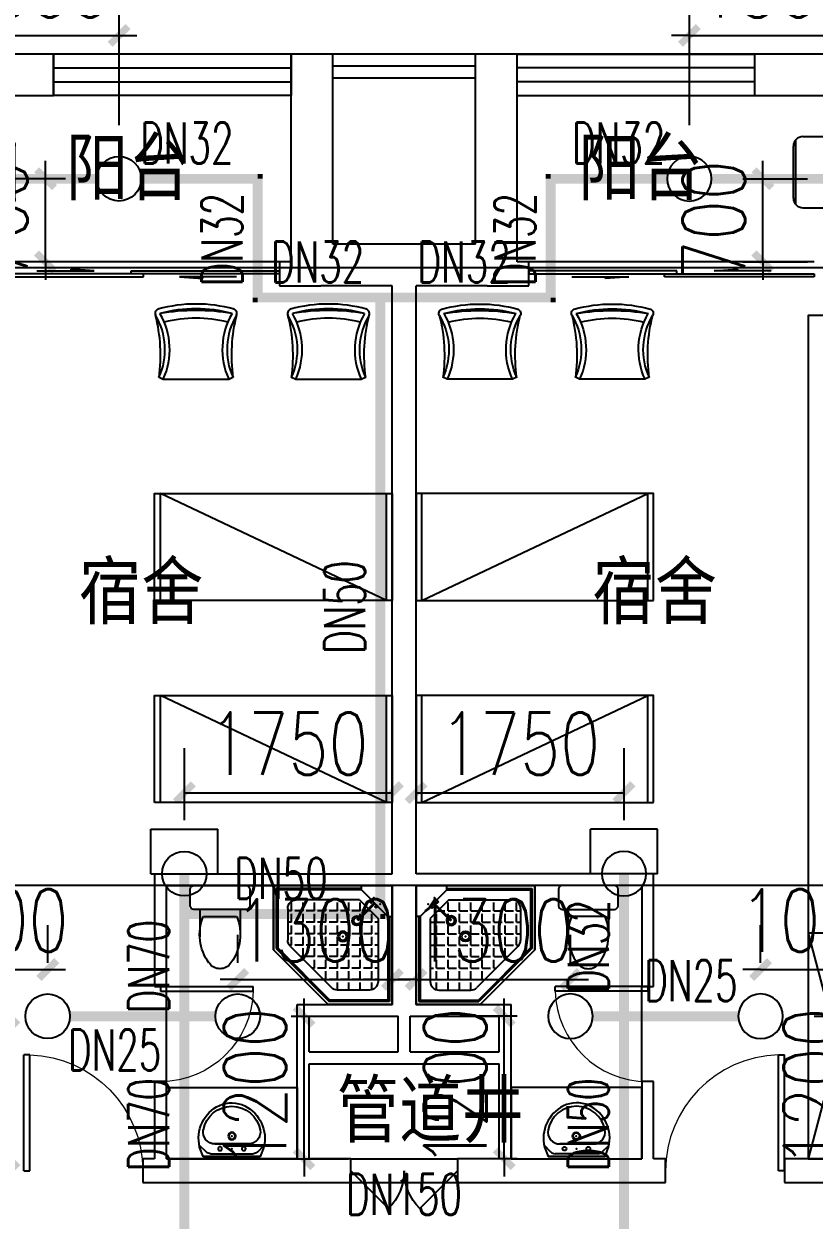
# Model space of a CAD drawing. Extents: x 0 to 2838408, y -923048 to 203859.
# Drawn here: x 2698063 to 2704713, y -199508 to -189439 of the extents above; entities that cross this region are included whole.
import ezdxf

# ---------------------------------------------------------------- set-up
doc = ezdxf.new("R2010")
doc.units = 0
doc.header["$LTSCALE"] = 1000
for name, color, linetype in [('A-Fixt', 81, 'Continuous'), ('CLAYER', 7, 'Continuous'), ('DOOR_FIRE', 4, 'Continuous'), ('DOTE', 8, 'Continuous'), ('E2-栏杆', 92, 'Continuous'), ('EQUIP_喷头', 7, 'Continuous'), ('GROUND', 2, 'Continuous'), ('PIPE-喷淋', 6, 'Continuous'), ('PUB_TEXT', 7, 'Continuous'), ('TEXT_喷淋', 7, 'Continuous'), ('TWT_DIM', 3, 'Continuous'), ('WALL', 9, 'Continuous'), ('WINDOW', 4, 'Continuous'), ('XREF', 8, 'Continuous'), ('洁具', 213, 'Continuous'), ('配景', 3, 'Continuous')]:
    doc.layers.add(name, color=color, linetype=linetype)
doc.styles.add('_TCH_DIM_T3', font='SIMPLEX', dxfattribs={"width": 0.75, "bigfont": 'HZTXT'})
doc.styles.add('_TWT_PIPEDN', font='SIMPLEX', dxfattribs={"width": 0.8, "height": 2.3, "bigfont": 'HZTXT'})
doc.styles.get("Standard").update_dxf_attribs({"font": 'geniso.shx', "bigfont": 'hztxt.shx'})
doc.dimstyles.new('_TWT_ARCH&&150', dxfattribs={"dimtxt": 525, "dimasz": 150, "dimexe": 375, "dimexo": 450, "dimgap": 150, "dimtad": 1, "dimdec": 0, "dimzin": 0, "dimdsep": 46, "dimtxsty": '_TCH_DIM_T3', "dimblk": 'ARCHTICK', "dimcen": 0.09, "dimclrt": 7, "dimazin": 2, "dimtfac": 1, "dimtdec": 0, "dimtix": 1, "dimtmove": 2, "dimatfit": 3, "dimfxl": 1, "dimtolj": 1, "dimtzin": 0, "dimarcsym": 0})

# ---------------------------------------------------------------- blocks, each defined once
blk = doc.blocks.new('1F平面-CAD导入_dwg_Drawing4_t3_dwg_$plan$00001613-474159-1F-927810-1F')
at = {"layer": '洁具'}
for p, q in [((-30, 250), (-170, 250)), ((-200, 170), (-430, 170)), ((-260, -140), (-260, 140)), ((-200, -170), (-200, -220)), ((-170, -250), (-30, -250))]:
    blk.add_line(p, q, dxfattribs=at)
for points in [[(-200, 220), (-200, 170), (-200, -170), (-430, -170)], [(0, -220), (0, 220)]]:
    blk.add_lwpolyline(points, dxfattribs=at)
for centre, radius, start, end in [((-170, 220), 30, 90, 180), ((-30, 220), 30, 0, 90), ((-413, -227), 398, 67.4505, 126.6381), ((-590, 0), 110, 123.4509, 236.5491), ((-413, 227), 398, 233.3619, 292.5495), ((-170, -220), 30, 180, 270), ((-30, -220), 30, 270, 0)]:
    blk.add_arc(centre, radius, start, end, dxfattribs=at)
blk = doc.blocks.new('$lvtry$00000169')
at = {"color": 0}
for p, q in [((259, -36), (259, 0)), ((259, -36), (36, -259)), ((259, -24), (976, -24)), ((259, -36), (964, -36)), ((964, -36), (976, -24)), ((964, -36), (964, -525)), ((976, -24), (976, -530)), ((276, -120), (120, -276)), ((144, -151), (291, -298)), ((151, -144), (298, -291)), ((270, -213), (270, -143)), ((276, -120), (808, -120)), ((366, -213), (366, -143)), ((462, -213), (462, -143)), ((558, -213), (558, -143)), ((655, -213), (655, -143)), ((751, -213), (751, -143)), ((847, -213), (847, -143)), ((880, -192), (880, -460)), ((36, -259), (0, -259)), ((24, -259), (24, -976)), ((36, -259), (36, -964)), ((120, -276), (120, -808)), ((173, -309), (173, -239)), ((183, -213), (205, -213)), ((220, -213), (243, -213)), ((270, -213), (340, -213)), ((270, -263), (270, -239)), ((366, -213), (436, -213)), ((366, -309), (366, -239)), ((462, -213), (532, -213)), ((462, -309), (462, -239)), ((558, -213), (628, -213)), ((558, -309), (558, -239)), ((655, -213), (725, -213)), ((655, -309), (655, -239)), ((751, -213), (821, -213)), ((751, -309), (751, -239)), ((847, -213), (880, -213)), ((847, -309), (847, -239)), ((120, -309), (147, -309)), ((173, -309), (243, -309)), ((173, -405), (173, -335)), ((270, -405), (270, -335)), ((334, -309), (340, -309)), ((366, -309), (436, -309)), ((366, -405), (366, -335)), ((462, -309), (532, -309)), ((462, -405), (462, -335)), ((558, -309), (628, -309)), ((558, -405), (558, -335)), ((655, -309), (725, -309)), ((655, -405), (655, -335)), ((751, -309), (821, -309)), ((751, -405), (751, -335)), ((847, -309), (880, -309)), ((847, -405), (847, -335)), ((120, -405), (147, -405)), ((120, -501), (147, -501)), ((173, -405), (243, -405)), ((173, -501), (173, -431)), ((173, -501), (243, -501)), ((270, -405), (340, -405)), ((270, -501), (270, -431)), ((270, -501), (340, -501)), ((366, -405), (379, -405)), ((366, -501), (366, -431)), ((366, -501), (436, -501)), ((462, -405), (532, -405)), ((462, -501), (462, -431)), ((462, -501), (532, -501)), ((558, -405), (628, -405)), ((558, -501), (558, -431)), ((558, -501), (628, -501)), ((655, -405), (725, -405)), ((655, -501), (655, -431)), ((655, -501), (725, -501)), ((751, -405), (821, -405)), ((751, -501), (751, -431)), ((751, -501), (821, -501)), ((847, -405), (880, -405)), ((847, -501), (847, -431)), ((847, -501), (867, -501)), ((120, -598), (147, -598)), ((173, -598), (173, -528)), ((173, -598), (243, -598)), ((270, -598), (270, -528)), ((270, -598), (340, -598)), ((366, -598), (366, -528)), ((366, -598), (436, -598)), ((462, -598), (462, -528)), ((462, -598), (532, -598)), ((859, -511), (511, -859)), ((964, -525), (525, -964)), ((976, -530), (530, -976)), ((558, -598), (558, -528)), ((558, -598), (628, -598)), ((655, -598), (655, -528)), ((655, -598), (725, -598)), ((751, -598), (751, -528)), ((751, -598), (773, -598)), ((964, -525), (976, -530)), ((120, -694), (147, -694)), ((173, -694), (173, -624)), ((173, -694), (243, -694)), ((270, -694), (270, -624)), ((270, -694), (340, -694)), ((366, -694), (366, -624)), ((366, -694), (436, -694)), ((462, -694), (462, -624)), ((462, -694), (532, -694)), ((558, -694), (558, -624)), ((558, -694), (628, -694)), ((655, -694), (655, -624)), ((655, -694), (676, -694)), ((120, -790), (147, -790)), ((173, -790), (173, -720)), ((173, -790), (243, -790)), ((270, -790), (270, -720)), ((270, -790), (340, -790)), ((366, -790), (366, -720)), ((366, -790), (436, -790)), ((462, -790), (462, -720)), ((462, -790), (532, -790)), ((558, -790), (558, -720)), ((558, -790), (580, -790)), ((173, -878), (173, -816)), ((192, -880), (460, -880)), ((270, -880), (270, -816)), ((366, -880), (366, -816)), ((462, -880), (462, -816)), ((36, -964), (24, -976)), ((24, -976), (530, -976)), ((36, -964), (525, -964)), ((525, -964), (530, -976))]:
    blk.add_line(p, q, dxfattribs=at)
blk.add_lwpolyline([(0, 0), (0, -1000), (540, -1000), (1000, -540), (1000, 0)], close=True)
for points in [[(0, 0), (0, -1000)], [(0, 0), (1000, 0)], [(1000, 0), (1000, -540)], [(136, -190), (148, -178), (132, -162), (121, -174)], [(190, -136), (178, -148), (162, -132), (174, -121)], [(1000, -540), (540, -1000)], [(0, -1000), (540, -1000)]]:
    blk.add_lwpolyline(points, close=True, dxfattribs=at)
for radius in [43.8, 31.1]:
    blk.add_circle((416, -428), radius, dxfattribs=at)
for centre, radius, start, end in [((808, -192), 72, 0, 90), ((296, -296), 40.6, 142.583, 128.4197), ((296, -296), 28.6, 145.828, 125.6599), ((808, -460), 72, 315, 0), ((192, -808), 72, 180, 270), ((460, -808), 72, 270, 315)]:
    blk.add_arc(centre, radius, start, end, dxfattribs=at)
for p in [(103, -156, 0), (156, -102, 0), (416, -428, 0)]:
    blk.add_point(p, dxfattribs=at)
blk = doc.blocks.new('$lvtry$00000178')
at = {"color": 0}
for p, q in [((-238, 0), (238, 0)), ((-214, -36), (-272, -91)), ((-180, -23), (180, -23)), ((216, -37), (268, -91)), ((-142, -105), (140, -105)), ((140, -105), (-142, -105))]:
    blk.add_line(p, q, dxfattribs=at)
blk.add_lwpolyline([(-104, -430, 0.224698), (110, -425, 0.348046), (269, -79), (239, 0), (-241, 0), (-271, -79, 0.356844)], format="xyb", close=True, dxfattribs=at)
for centre, radius in [((-100, -65), 16.3), ((100, -65), 16.3), ((1, -172), 31.6)]:
    blk.add_circle(centre, radius, dxfattribs=at)
at = {"color": 0, "lineweight": 13}
blk.add_circle((1, -172), 23, dxfattribs=at)
at = {"color": 0}
for centre, radius, start, end in [((-180, -73), 50, 90, 133.181), ((180, -73), 50, 44.5607, 90), ((-142, -205), 100, 90, 190.5602), ((140, -205), 100, 349.4398, 90), ((-1, -179), 243, 190.5602, 349.4398)]:
    blk.add_arc(centre, radius, start, end, dxfattribs=at)
for p in [(0, -65), (1, -172)]:
    blk.add_point(p, dxfattribs=at)
blk = doc.blocks.new('A$C70365C93')
at = {"layer": '洁具'}
blk.add_lwpolyline([(-1900, 2300), (-1900, 1700), (-800, 1700), (-800, 2300)], close=True, dxfattribs=at)
blk.add_blockref('$lvtry$00000178', (-1350, 2280), dxfattribs=at)
at = {"layer": '洁具', "rotation": 180}
blk.add_blockref('$lvtry$00000169', (0, 0), dxfattribs=at)
at = {"layer": '洁具', "extrusion": (0, 0, -1), "xscale": -1, "zscale": -1, "rotation": 90}
blk.add_blockref('1F平面-CAD导入_dwg_Drawing4_t3_dwg_$plan$00001613-474159-1F-927810-1F', (1450, 0), dxfattribs=at)
blk = doc.blocks.new('单人床')
at = {"layer": 'A-Fixt'}
for p, q in [((47774, 13973), (48674, 13973)), ((47774, 12073), (48674, 13973)), ((47774, 12073), (48674, 12073))]:
    blk.add_line(p, q, dxfattribs=at)
blk.add_lwpolyline([(47774, 14023), (48674, 14023), (48674, 12023), (47774, 12023), (47774, 14023)], dxfattribs=at)
blk = doc.blocks.new('CH_AP01')
for p, q in [((-311, 17), (-275, 0)), ((-275, 0), (275, 0)), ((275, 0), (311, 17))]:
    blk.add_line(p, q)
for centre, radius, start, end in [((0, -579), 1213, 74.7104, 105.2896), ((-307, 555), 37.8, 100.1859, 202.8359), ((-1658, 202), 1360, 352.1659, 14.4283), ((-824, 250), 563, 335.5038, 31.0903), ((0, -579), 1173, 75.0287, 104.9713), ((0, -1278), 1857, 80.611, 99.389), ((-824, 250), 603, 335.5038, 30.2691), ((0, -579), 1093, 75.8767, 104.1233), ((824, 250), 603, 149.7309, 204.4962), ((824, 250), 563, 148.9097, 204.4962), ((1658, 202), 1360, 165.5717, 187.8341), ((307, 555), 37.8, 337.1641, 79.8141)]:
    blk.add_arc(centre, radius, start, end)
blk = doc.blocks.new('A$C61295E98')
at = {"color": 3}
for p, q in [((544, 598), (0, 598)), ((0, 598), (0, 0)), ((161, 598), (161, 0)), ((170, 0), (170, 598)), ((603, 572), (603, 26)), ((624, 518), (624, 80)), ((544, 0), (0, 0))]:
    blk.add_line(p, q, dxfattribs=at)
for points in [[(82, 540), (75, 540), (75, 577), (82, 577)], [(82, 453), (75, 453), (75, 490), (82, 490)], [(82, 353), (75, 353), (75, 389), (82, 389)]]:
    blk.add_lwpolyline(points, close=True, dxfattribs=at)
for centre in [(74, 250), (74, 164), (74, 71)]:
    blk.add_circle(centre, 15.7, dxfattribs=at)
for centre, start, end in [((544, 518), 360, 90), ((544, 80), 270, 0)]:
    blk.add_arc(centre, 80, start, end, dxfattribs=at)
blk = doc.blocks.new('宿舍')
at = {"layer": 'A-Fixt'}
for p, q in [((47854, 13802), (48354, 15702)), ((48354, 13802), (47854, 15702)), ((47854, 13802), (48354, 13802))]:
    blk.add_line(p, q, dxfattribs=at)
for points in [[(47854, 8602), (48354, 8602), (48354, 15702), (47854, 15702)], [(47854, 10676), (47970, 10676), (47970, 11743), (47854, 11743)]]:
    blk.add_lwpolyline(points, close=True, dxfattribs=at)
at = {"xscale": -1, "rotation": 90}
for p in [(63677, 60475), (63677, 58775)]:
    blk.add_blockref('单人床', p, dxfattribs=at)
at = {"layer": 'A-Fixt', "xscale": -1, "rotation": 180}
for p in [(50002, 9140), (51117, 9140)]:
    blk.add_blockref('CH_AP01', p, dxfattribs=at)
at = {"layer": '配景', "color": 252}
blk.add_blockref('A$C61295E98', (47854, 7097), dxfattribs=at)
blk = doc.blocks.new('$DorLib2D$00000116')
at = {"color": 0}
for p, q in [((-0.5, 0), (-0.146, 0.354)), ((0.5, 0), (0.146, 0.354))]:
    blk.add_line(p, q, dxfattribs=at)
for centre, start, end in [((-0.5, 0), 0, 45), ((0.5, 0), 135, 180)]:
    blk.add_arc(centre, 0.5, start, end, dxfattribs=at)
blk = doc.blocks.new('$DorLib2D$00000001')
for p, q in [((0.45, 0.975), (0.5, 0.975)), ((0.45, 0), (0.45, 0.975)), ((0.5, 0), (0.5, 0.975)), ((0.5, 0), (0.45, 0))]:
    blk.add_line(p, q)
at = {"lineweight": 13}
blk.add_arc((0.475, 0), 0.975, 91.4693, 180, dxfattribs=at)
blk = doc.blocks.new('$WINLIB2D$00000001')
at = {"color": 0}
for points in [[(-0.5, 0.5), (-0.5, -0.5)], [(-0.5, 0.5), (0.5, 0.5)], [(0.5, -0.5), (0.5, 0.5)], [(0.5, 0.1667), (-0.5, 0.1667)], [(0.5, -0.1667), (-0.5, -0.1667)], [(-0.5, -0.5), (0.5, -0.5)]]:
    blk.add_lwpolyline(points, dxfattribs=at)
blk = doc.blocks.new('$DorLib2D$00000131')
at = {"color": 0, "linetype": 'Continuous'}
for p, q in [((0.15, 0.125), (0.2319, 0.1973)), ((0.2319, 0.1973), (0.2319, 0.125)), ((-0.5, 0.125), (-0.5, 0)), ((0.0192, 0.125), (-0.5, 0.125)), ((0.0192, 0), (0.0192, 0.125)), ((0.35, 0.125), (0.15, 0.125)), ((-0.5, 0), (0.0192, 0)), ((-0.024, 0), (0.5, 0)), ((-0.024, -0.125), (-0.024, 0)), ((0.5, 0), (0.5, -0.125)), ((-0.35, -0.125), (-0.15, -0.125)), ((-0.2319, -0.1973), (-0.2319, -0.125)), ((-0.15, -0.125), (-0.2319, -0.1973)), ((0.5, -0.125), (-0.024, -0.125))]:
    blk.add_line(p, q, dxfattribs=at)
blk = doc.blocks.new('1F1')
at = {"layer": 'DOOR_FIRE'}
for p, q in [((2364766.7, -198992.2), (2365666.7, -198992.2)), ((2364766.7, -199192.2), (2365666.7, -199192.2))]:
    blk.add_line(p, q, dxfattribs=at)
at = {"layer": 'DOTE'}
for p, q in [((2453916.7, -191492.2), (2343216.7, -191492.2)), ((2453916.7, -196692.2), (2343216.7, -196692.2))]:
    blk.add_line(p, q, dxfattribs=at)
at = {"layer": 'E2-栏杆'}
for points in [[(2364616.7, -189792.2), (2365816.7, -189792.2)], [(2364616.7, -189892.2), (2365816.7, -189892.2)]]:
    blk.add_lwpolyline(points, dxfattribs=at)
at = {"layer": 'GROUND'}
blk.add_line((2388316.7, -189692.2), (2344916.7, -189692.2), dxfattribs=at)
at = {"layer": 'WALL'}
for p, q in [((2362266.7, -189692.2), (2361216.7, -189692.2)), ((2362266.7, -190042.2), (2362266.7, -189692.2)), ((2364616.7, -189692.2), (2364266.7, -189692.2)), ((2364266.7, -189692.2), (2364266.7, -190042.2)), ((2364616.7, -191292.2), (2364616.7, -189692.2)), ((2365816.7, -191292.2), (2365816.7, -189692.2)), ((2366166.7, -189692.2), (2365816.7, -189692.2)), ((2366166.7, -190042.2), (2366166.7, -189692.2)), ((2369216.7, -189692.2), (2368166.7, -189692.2)), ((2368166.7, -189692.2), (2368166.7, -190042.2)), ((2361316.7, -190042.2), (2362266.7, -190042.2)), ((2364266.7, -191442.2), (2364266.7, -190042.2)), ((2366166.7, -191442.2), (2366166.7, -190042.2)), ((2368166.7, -190042.2), (2369116.7, -190042.2)), ((2365216.7, -191292.2), (2364616.7, -191292.2)), ((2365816.7, -191292.2), (2365216.7, -191292.2)), ((2364266.7, -191442.2), (2364166.7, -191442.2)), ((2364166.7, -191442.2), (2364166.7, -191642.2)), ((2366266.7, -191442.2), (2366166.7, -191442.2)), ((2366266.7, -191642.2), (2366266.7, -191442.2)), ((2364166.7, -191642.2), (2364516.7, -191642.2)), ((2365116.7, -191642.2), (2364516.7, -191642.2)), ((2365116.7, -196592.2), (2365116.7, -191642.2)), ((2365916.7, -191642.2), (2365316.7, -191642.2)), ((2365316.7, -196592.2), (2365316.7, -191642.2)), ((2365916.7, -191642.2), (2366266.7, -191642.2)), ((2363116.7, -196592.2), (2365116.7, -196592.2)), ((2363116.7, -196592.2), (2363116.7, -197542.2)), ((2367316.7, -196592.2), (2365316.7, -196592.2)), ((2367316.7, -197542.2), (2367316.7, -196592.2)), ((2363216.7, -196692.2), (2365116.7, -196692.2)), ((2363216.7, -197542.2), (2363216.7, -196692.2)), ((2365116.7, -197692.2), (2365116.7, -196692.2)), ((2365316.7, -197692.2), (2365316.7, -196692.2)), ((2367216.7, -196692.2), (2365316.7, -196692.2)), ((2367216.7, -196692.2), (2367216.7, -197542.2)), ((2363116.7, -197542.2), (2363216.7, -197542.2)), ((2367216.7, -197542.2), (2367316.7, -197542.2)), ((2364316.7, -197692.2), (2365116.7, -197692.2)), ((2364316.7, -198192.2), (2364316.7, -197692.2)), ((2365316.7, -197692.2), (2366116.7, -197692.2)), ((2366116.7, -198192.2), (2366116.7, -197692.2)), ((2364416.7, -197792.2), (2365166.7, -197792.2)), ((2364416.7, -198092.2), (2364416.7, -197792.2)), ((2365166.7, -198092.2), (2365166.7, -197792.2)), ((2365266.7, -197792.2), (2366016.7, -197792.2)), ((2365266.7, -198092.2), (2365266.7, -197792.2)), ((2366016.7, -198092.2), (2366016.7, -197792.2)), ((2364416.7, -198092.2), (2365166.7, -198092.2)), ((2365266.7, -198092.2), (2366016.7, -198092.2)), ((2364316.7, -198992.2), (2364316.7, -198192.2)), ((2364416.7, -198192.2), (2365216.7, -198192.2)), ((2364416.7, -198992.2), (2364416.7, -198192.2)), ((2365216.7, -198192.2), (2366016.7, -198192.2)), ((2366016.7, -198992.2), (2366016.7, -198192.2)), ((2366116.7, -198992.2), (2366116.7, -198192.2)), ((2363216.7, -198342.2), (2363116.7, -198342.2)), ((2363116.7, -198342.2), (2363116.7, -198992.2)), ((2363216.7, -198992.2), (2363216.7, -198342.2)), ((2367316.7, -198342.2), (2367216.7, -198342.2)), ((2367216.7, -198342.2), (2367216.7, -198992.2)), ((2367316.7, -198992.2), (2367316.7, -198342.2)), ((2363116.7, -198992.2), (2363016.7, -198992.2)), ((2363016.7, -198992.2), (2363016.7, -199192.2)), ((2363216.7, -198992.2), (2364316.7, -198992.2)), ((2364766.7, -198992.2), (2364416.7, -198992.2)), ((2364766.7, -199192.2), (2364766.7, -198992.2)), ((2366016.7, -198992.2), (2365666.7, -198992.2)), ((2365666.7, -198992.2), (2365666.7, -199192.2)), ((2366116.7, -198992.2), (2367216.7, -198992.2)), ((2367416.7, -198992.2), (2367316.7, -198992.2)), ((2367416.7, -199192.2), (2367416.7, -198992.2)), ((2369116.7, -198992.2), (2368416.7, -198992.2)), ((2368416.7, -198992.2), (2368416.7, -199192.2)), ((2363016.7, -199192.2), (2363116.7, -199192.2)), ((2363116.7, -199192.2), (2364316.7, -199192.2)), ((2364316.7, -199192.2), (2364766.7, -199192.2)), ((2365666.7, -199192.2), (2366116.7, -199192.2)), ((2366116.7, -199192.2), (2367316.7, -199192.2)), ((2367316.7, -199192.2), (2367416.7, -199192.2)), ((2368416.7, -199192.2), (2369216.7, -199192.2))]:
    blk.add_line(p, q, dxfattribs=at)
at = {"layer": 'WINDOW'}
for p, q in [((2364166.7, -191442.2), (2361766.7, -191442.2)), ((2368666.7, -191442.2), (2366266.7, -191442.2)), ((2363216.7, -198342.2), (2363216.7, -197542.2)), ((2367216.7, -198342.2), (2367216.7, -197542.2))]:
    blk.add_line(p, q, dxfattribs=at)
at = {"xscale": -1, "rotation": 180}
for name, p in [('宿舍', (2313462.9, -183290.5)), ('A$C70365C93', (2365116.7, -196692.2))]:
    blk.add_blockref(name, p, dxfattribs=at)
at = {"rotation": 180}
for name, p in [('宿舍', (2416970.6, -183290.5)), ('A$C70365C93', (2365316.7, -196692.2))]:
    blk.add_blockref(name, p, dxfattribs=at)
at = {"layer": 'DOOR_FIRE', "xscale": 900, "yscale": -900, "zscale": 200}
blk.add_blockref('$DorLib2D$00000116', (2365216.7, -199092.2), dxfattribs=at)
at = {"layer": 'WINDOW'}
for name, p, xscale, yscale, zscale, rotation in [('$WINLIB2D$00000001', (2363266.7, -189867.2), 2000, 350, 2000, 180.0000000000061), ('$WINLIB2D$00000001', (2367166.7, -189867.2), -2000, 350, -2000, 180), ('$DorLib2D$00000131', (2362966.7, -191542.2), 2400, -200, 2400, 180), ('$DorLib2D$00000131', (2367466.7, -191542.2), -2400, -200, -2400, 180), ('$DorLib2D$00000001', (2363166.7, -197942.2), 800, -800, 800, 90), ('$DorLib2D$00000001', (2367266.7, -197942.2), 800, 800, 800, 90)]:
    blk.add_blockref(name, p, dxfattribs=dict(at, xscale=xscale, yscale=yscale, zscale=zscale, rotation=rotation))
at = {"layer": 'WINDOW', "yscale": 1000}
for p, xscale, zscale in [((2362516.7, -199092.2), -1000, -1000), ((2367916.7, -199092.2), 1000, 1000)]:
    blk.add_blockref('$DorLib2D$00000001', p, dxfattribs=dict(at, xscale=xscale, zscale=zscale))
at = {"layer": 'CLAYER'}
blk.add_text('管道井', height=525, dxfattribs=at).set_placement((2364649.1, -198855.2))
at = {"layer": 'PUB_TEXT'}
for s, p in [('阳台', (2362370.5, -190924.1)), ('阳台', (2366681.1, -190924.1)), ('宿舍', (2362478.2, -194491.9)), ('宿舍', (2366800.4, -194491.9))]:
    blk.add_text(s, height=525, dxfattribs=at).set_placement(p)
blk = doc.blocks.new('_ArchTick')
at = {"color": 0, "linetype": 'ByBlock', "const_width": 0.4}
blk.add_lwpolyline([(-0.5, -0.5), (0.5, 0.5)], dxfattribs=at)
blk = doc.blocks.new('*D1490')
at = {"layer": 'Defpoints', "color": 0, "linetype": 'ByBlock', "transparency": 16777216}
for p in [(2698863, -189535), (2697363, -190742), (2698863, -190742)]:
    blk.add_point(p, dxfattribs=at)
at = {"layer": 'TWT_DIM', "color": 0, "linetype": 'ByBlock', "lineweight": -2, "transparency": 16777216}
for p, q in [((2697363, -190292), (2697363, -189160)), ((2698863, -190292), (2698863, -189160)), ((2697363, -189535), (2697213, -189535)), ((2697363, -189535), (2698863, -189535)), ((2698863, -189535), (2699013, -189535))]:
    blk.add_line(p, q, dxfattribs=at)
at = {"layer": 'TWT_DIM', "color": 0, "linetype": 'ByBlock', "lineweight": -2, "transparency": 16777216, "xscale": 150, "yscale": 150, "zscale": 150}
blk.add_blockref('_ArchTick', (2697363, -189535), dxfattribs=at)
at = {"layer": 'TWT_DIM', "color": 0, "linetype": 'ByBlock', "lineweight": -2, "transparency": 16777216, "xscale": 150, "yscale": 150, "zscale": 150, "rotation": 180}
blk.add_blockref('_ArchTick', (2698863, -189535), dxfattribs=at)
at = {"layer": 'TWT_DIM', "color": 7, "linetype": 'ByBlock', "transparency": 16777216, "insert": (2698113, -189122), "char_height": 525, "attachment_point": 5, "style": '_TCH_DIM_T3'}
blk.add_mtext('\\A1;1500', dxfattribs=at)
blk = doc.blocks.new('*D1491')
at = {"layer": 'Defpoints', "color": 0, "linetype": 'ByBlock', "transparency": 16777216}
for p in [(2698244, -190742), (2698863, -190742), (2698863, -191442)]:
    blk.add_point(p, dxfattribs=at)
at = {"layer": 'TWT_DIM', "color": 0, "linetype": 'ByBlock', "lineweight": -2, "transparency": 16777216}
for p, q in [((2698244, -190742), (2698244, -190592)), ((2698413, -190742), (2697869, -190742)), ((2698244, -191442), (2698244, -190742)), ((2698413, -191442), (2697869, -191442)), ((2698244, -191442), (2698244, -191592))]:
    blk.add_line(p, q, dxfattribs=at)
at = {"layer": 'TWT_DIM', "color": 0, "linetype": 'ByBlock', "lineweight": -2, "transparency": 16777216, "xscale": 150, "yscale": 150, "zscale": 150}
for p, rotation in [((2698244, -190742), 270), ((2698244, -191442), 90)]:
    blk.add_blockref('_ArchTick', p, dxfattribs=dict(at, rotation=rotation))
at = {"layer": 'TWT_DIM', "color": 7, "linetype": 'ByBlock', "transparency": 16777216, "insert": (2697831, -191092), "char_height": 525, "attachment_point": 5, "rotation": 90, "style": '_TCH_DIM_T3'}
blk.add_mtext('\\A1;700', dxfattribs=at)
blk = doc.blocks.new('*D1498')
at = {"layer": 'Defpoints', "color": 0, "linetype": 'ByBlock', "transparency": 16777216}
for p in [(2702663, -197482), (2701363, -197792), (2702663, -197792)]:
    blk.add_point(p, dxfattribs=at)
at = {"layer": 'TWT_DIM', "color": 0, "linetype": 'ByBlock', "lineweight": -2, "transparency": 16777216}
for p, q in [((2701363, -197342), (2701363, -197107)), ((2702663, -197342), (2702663, -197107)), ((2701363, -197482), (2701213, -197482)), ((2701363, -197482), (2702663, -197482)), ((2702663, -197482), (2702813, -197482))]:
    blk.add_line(p, q, dxfattribs=at)
at = {"layer": 'TWT_DIM', "color": 0, "linetype": 'ByBlock', "lineweight": -2, "transparency": 16777216, "xscale": 150, "yscale": 150, "zscale": 150}
blk.add_blockref('_ArchTick', (2701363, -197482), dxfattribs=at)
at = {"layer": 'TWT_DIM', "color": 0, "linetype": 'ByBlock', "lineweight": -2, "transparency": 16777216, "xscale": 150, "yscale": 150, "zscale": 150, "rotation": 180}
blk.add_blockref('_ArchTick', (2702663, -197482), dxfattribs=at)
at = {"layer": 'TWT_DIM', "color": 7, "linetype": 'ByBlock', "transparency": 16777216, "insert": (2702013, -197070), "char_height": 525, "attachment_point": 5, "style": '_TCH_DIM_T3'}
blk.add_mtext('\\A1;1300', dxfattribs=at)
blk = doc.blocks.new('*D1499')
at = {"layer": 'Defpoints', "color": 0, "linetype": 'ByBlock', "transparency": 16777216}
for p in [(2701163, -197482), (2699863, -197792), (2701163, -197792)]:
    blk.add_point(p, dxfattribs=at)
at = {"layer": 'TWT_DIM', "color": 0, "linetype": 'ByBlock', "lineweight": -2, "transparency": 16777216}
for p, q in [((2699863, -197342), (2699863, -197107)), ((2701163, -197342), (2701163, -197107)), ((2699863, -197482), (2699713, -197482)), ((2699863, -197482), (2701163, -197482)), ((2701163, -197482), (2701313, -197482))]:
    blk.add_line(p, q, dxfattribs=at)
at = {"layer": 'TWT_DIM', "color": 0, "linetype": 'ByBlock', "lineweight": -2, "transparency": 16777216, "xscale": 150, "yscale": 150, "zscale": 150}
blk.add_blockref('_ArchTick', (2699863, -197482), dxfattribs=at)
at = {"layer": 'TWT_DIM', "color": 0, "linetype": 'ByBlock', "lineweight": -2, "transparency": 16777216, "xscale": 150, "yscale": 150, "zscale": 150, "rotation": 180}
blk.add_blockref('_ArchTick', (2701163, -197482), dxfattribs=at)
at = {"layer": 'TWT_DIM', "color": 7, "linetype": 'ByBlock', "transparency": 16777216, "insert": (2700513, -197070), "char_height": 525, "attachment_point": 5, "style": '_TCH_DIM_T3'}
blk.add_mtext('\\A1;1300', dxfattribs=at)
blk = doc.blocks.new('*D1533')
at = {"layer": 'Defpoints', "color": 0, "linetype": 'ByBlock', "transparency": 16777216}
for p in [(2705163, -189535), (2703663, -190742), (2705163, -190742)]:
    blk.add_point(p, dxfattribs=at)
at = {"layer": 'TWT_DIM', "color": 0, "linetype": 'ByBlock', "lineweight": -2, "transparency": 16777216}
for p, q in [((2703663, -190292), (2703663, -189160)), ((2705163, -190292), (2705163, -189160)), ((2703663, -189535), (2703513, -189535)), ((2703663, -189535), (2705163, -189535)), ((2705163, -189535), (2705313, -189535))]:
    blk.add_line(p, q, dxfattribs=at)
at = {"layer": 'TWT_DIM', "color": 0, "linetype": 'ByBlock', "lineweight": -2, "transparency": 16777216, "xscale": 150, "yscale": 150, "zscale": 150}
blk.add_blockref('_ArchTick', (2703663, -189535), dxfattribs=at)
at = {"layer": 'TWT_DIM', "color": 0, "linetype": 'ByBlock', "lineweight": -2, "transparency": 16777216, "xscale": 150, "yscale": 150, "zscale": 150, "rotation": 180}
blk.add_blockref('_ArchTick', (2705163, -189535), dxfattribs=at)
at = {"layer": 'TWT_DIM', "color": 7, "linetype": 'ByBlock', "transparency": 16777216, "insert": (2704413, -189122), "char_height": 525, "attachment_point": 5, "style": '_TCH_DIM_T3'}
blk.add_mtext('\\A1;1500', dxfattribs=at)
blk = doc.blocks.new('*D1534')
at = {"layer": 'Defpoints', "color": 0, "linetype": 'ByBlock', "transparency": 16777216}
for p in [(2703663, -190742), (2704282, -190742), (2703663, -191442)]:
    blk.add_point(p, dxfattribs=at)
at = {"layer": 'TWT_DIM', "color": 0, "linetype": 'ByBlock', "lineweight": -2, "transparency": 16777216}
for p, q in [((2704282, -190742), (2704282, -190592)), ((2704113, -190742), (2704657, -190742)), ((2704282, -191442), (2704282, -190742)), ((2704113, -191442), (2704657, -191442)), ((2704282, -191442), (2704282, -191592))]:
    blk.add_line(p, q, dxfattribs=at)
at = {"layer": 'TWT_DIM', "color": 0, "linetype": 'ByBlock', "lineweight": -2, "transparency": 16777216, "xscale": 150, "yscale": 150, "zscale": 150}
for p, rotation in [((2704282, -190742), 270), ((2704282, -191442), 90)]:
    blk.add_blockref('_ArchTick', p, dxfattribs=dict(at, rotation=rotation))
at = {"layer": 'TWT_DIM', "color": 7, "linetype": 'ByBlock', "transparency": 16777216, "insert": (2703869, -191092), "char_height": 525, "attachment_point": 5, "rotation": 90, "style": '_TCH_DIM_T3'}
blk.add_mtext('\\A1;700', dxfattribs=at)
blk = doc.blocks.new('*D1535')
at = {"layer": 'Defpoints', "color": 0, "linetype": 'ByBlock', "transparency": 16777216}
for p in [(2703113, -195910), (2701363, -196592), (2703113, -196592)]:
    blk.add_point(p, dxfattribs=at)
at = {"layer": 'TWT_DIM', "color": 0, "linetype": 'ByBlock', "lineweight": -2, "transparency": 16777216}
for p, q in [((2701363, -196142), (2701363, -195535)), ((2703113, -196142), (2703113, -195535)), ((2701363, -195910), (2703113, -195910))]:
    blk.add_line(p, q, dxfattribs=at)
at = {"layer": 'TWT_DIM', "color": 0, "linetype": 'ByBlock', "lineweight": -2, "transparency": 16777216, "xscale": 150, "yscale": 150, "zscale": 150, "rotation": 180}
blk.add_blockref('_ArchTick', (2701363, -195910), dxfattribs=at)
at = {"layer": 'TWT_DIM', "color": 0, "linetype": 'ByBlock', "lineweight": -2, "transparency": 16777216, "xscale": 150, "yscale": 150, "zscale": 150}
blk.add_blockref('_ArchTick', (2703113, -195910), dxfattribs=at)
at = {"layer": 'TWT_DIM', "color": 7, "linetype": 'ByBlock', "transparency": 16777216, "insert": (2702238, -195497), "char_height": 525, "attachment_point": 5, "style": '_TCH_DIM_T3'}
blk.add_mtext('\\A1;1750', dxfattribs=at)
blk = doc.blocks.new('*D1536')
at = {"layer": 'Defpoints', "color": 0, "linetype": 'ByBlock', "transparency": 16777216}
for p in [(2705263, -197399), (2704263, -197792), (2705263, -197792)]:
    blk.add_point(p, dxfattribs=at)
at = {"layer": 'TWT_DIM', "color": 0, "linetype": 'ByBlock', "lineweight": -2, "transparency": 16777216}
for p, q in [((2704263, -197342), (2704263, -197024)), ((2705263, -197342), (2705263, -197024)), ((2704263, -197399), (2704113, -197399)), ((2704263, -197399), (2705263, -197399)), ((2705263, -197399), (2705413, -197399))]:
    blk.add_line(p, q, dxfattribs=at)
at = {"layer": 'TWT_DIM', "color": 0, "linetype": 'ByBlock', "lineweight": -2, "transparency": 16777216, "xscale": 150, "yscale": 150, "zscale": 150}
blk.add_blockref('_ArchTick', (2704263, -197399), dxfattribs=at)
at = {"layer": 'TWT_DIM', "color": 0, "linetype": 'ByBlock', "lineweight": -2, "transparency": 16777216, "xscale": 150, "yscale": 150, "zscale": 150, "rotation": 180}
blk.add_blockref('_ArchTick', (2705263, -197399), dxfattribs=at)
at = {"layer": 'TWT_DIM', "color": 7, "linetype": 'ByBlock', "transparency": 16777216, "insert": (2704763, -196986), "char_height": 525, "attachment_point": 5, "style": '_TCH_DIM_T3'}
blk.add_mtext('\\A1;1000', dxfattribs=at)
blk = doc.blocks.new('*D1537')
at = {"layer": 'Defpoints', "color": 0, "linetype": 'ByBlock', "transparency": 16777216}
for p in [(2702105, -197792), (2702663, -197792), (2702663, -198992)]:
    blk.add_point(p, dxfattribs=at)
at = {"layer": 'TWT_DIM', "color": 0, "linetype": 'ByBlock', "lineweight": -2, "transparency": 16777216}
for p, q in [((2702105, -197792), (2702105, -197642)), ((2702213, -197792), (2701730, -197792)), ((2702105, -198992), (2702105, -197792)), ((2702213, -198992), (2701730, -198992)), ((2702105, -198992), (2702105, -199142))]:
    blk.add_line(p, q, dxfattribs=at)
at = {"layer": 'TWT_DIM', "color": 0, "linetype": 'ByBlock', "lineweight": -2, "transparency": 16777216, "xscale": 150, "yscale": 150, "zscale": 150}
for p, rotation in [((2702105, -197792), 270), ((2702105, -198992), 90)]:
    blk.add_blockref('_ArchTick', p, dxfattribs=dict(at, rotation=rotation))
at = {"layer": 'TWT_DIM', "color": 7, "linetype": 'ByBlock', "transparency": 16777216, "insert": (2701692, -198392), "char_height": 525, "attachment_point": 5, "rotation": 90, "style": '_TCH_DIM_T3'}
blk.add_mtext('\\A1;1200', dxfattribs=at)
blk = doc.blocks.new('*D1538')
at = {"layer": 'Defpoints', "color": 0, "linetype": 'ByBlock', "transparency": 16777216}
for p in [(2704263, -197792), (2705132, -197792), (2704263, -198992)]:
    blk.add_point(p, dxfattribs=at)
at = {"layer": 'TWT_DIM', "color": 0, "linetype": 'ByBlock', "lineweight": -2, "transparency": 16777216}
for p, q in [((2705132, -197792), (2705132, -197642)), ((2704713, -197792), (2705507, -197792)), ((2705132, -198992), (2705132, -197792)), ((2704713, -198992), (2705507, -198992)), ((2705132, -198992), (2705132, -199142))]:
    blk.add_line(p, q, dxfattribs=at)
at = {"layer": 'TWT_DIM', "color": 0, "linetype": 'ByBlock', "lineweight": -2, "transparency": 16777216, "xscale": 150, "yscale": 150, "zscale": 150}
for p, rotation in [((2705132, -197792), 270), ((2705132, -198992), 90)]:
    blk.add_blockref('_ArchTick', p, dxfattribs=dict(at, rotation=rotation))
at = {"layer": 'TWT_DIM', "color": 7, "linetype": 'ByBlock', "transparency": 16777216, "insert": (2704719, -198392), "char_height": 525, "attachment_point": 5, "rotation": 90, "style": '_TCH_DIM_T3'}
blk.add_mtext('\\A1;1200', dxfattribs=at)
blk = doc.blocks.new('*D1539')
at = {"layer": 'Defpoints', "color": 0, "linetype": 'ByBlock', "transparency": 16777216}
for p in [(2701163, -195910), (2699413, -196592), (2701163, -196592)]:
    blk.add_point(p, dxfattribs=at)
at = {"layer": 'TWT_DIM', "color": 0, "linetype": 'ByBlock', "lineweight": -2, "transparency": 16777216}
for p, q in [((2699413, -196142), (2699413, -195535)), ((2701163, -196142), (2701163, -195535)), ((2699413, -195910), (2701163, -195910))]:
    blk.add_line(p, q, dxfattribs=at)
at = {"layer": 'TWT_DIM', "color": 0, "linetype": 'ByBlock', "lineweight": -2, "transparency": 16777216, "xscale": 150, "yscale": 150, "zscale": 150, "rotation": 180}
blk.add_blockref('_ArchTick', (2699413, -195910), dxfattribs=at)
at = {"layer": 'TWT_DIM', "color": 0, "linetype": 'ByBlock', "lineweight": -2, "transparency": 16777216, "xscale": 150, "yscale": 150, "zscale": 150}
blk.add_blockref('_ArchTick', (2701163, -195910), dxfattribs=at)
at = {"layer": 'TWT_DIM', "color": 7, "linetype": 'ByBlock', "transparency": 16777216, "insert": (2700288, -195497), "char_height": 525, "attachment_point": 5, "style": '_TCH_DIM_T3'}
blk.add_mtext('\\A1;1750', dxfattribs=at)
blk = doc.blocks.new('*D1540')
at = {"layer": 'Defpoints', "color": 0, "linetype": 'ByBlock', "transparency": 16777216}
for p in [(2698263, -197399), (2697263, -197792), (2698263, -197792)]:
    blk.add_point(p, dxfattribs=at)
at = {"layer": 'TWT_DIM', "color": 0, "linetype": 'ByBlock', "lineweight": -2, "transparency": 16777216}
for p, q in [((2697263, -197342), (2697263, -197024)), ((2698263, -197342), (2698263, -197024)), ((2697263, -197399), (2697113, -197399)), ((2697263, -197399), (2698263, -197399)), ((2698263, -197399), (2698413, -197399))]:
    blk.add_line(p, q, dxfattribs=at)
at = {"layer": 'TWT_DIM', "color": 0, "linetype": 'ByBlock', "lineweight": -2, "transparency": 16777216, "xscale": 150, "yscale": 150, "zscale": 150}
blk.add_blockref('_ArchTick', (2697263, -197399), dxfattribs=at)
at = {"layer": 'TWT_DIM', "color": 0, "linetype": 'ByBlock', "lineweight": -2, "transparency": 16777216, "xscale": 150, "yscale": 150, "zscale": 150, "rotation": 180}
blk.add_blockref('_ArchTick', (2698263, -197399), dxfattribs=at)
at = {"layer": 'TWT_DIM', "color": 7, "linetype": 'ByBlock', "transparency": 16777216, "insert": (2697763, -196986), "char_height": 525, "attachment_point": 5, "style": '_TCH_DIM_T3'}
blk.add_mtext('\\A1;1000', dxfattribs=at)
blk = doc.blocks.new('*D1541')
at = {"layer": 'Defpoints', "color": 0, "linetype": 'ByBlock', "transparency": 16777216}
for p in [(2699863, -197792), (2700420, -197792), (2699863, -198992)]:
    blk.add_point(p, dxfattribs=at)
at = {"layer": 'TWT_DIM', "color": 0, "linetype": 'ByBlock', "lineweight": -2, "transparency": 16777216}
for p, q in [((2700420, -197792), (2700420, -197642)), ((2700313, -197792), (2700795, -197792)), ((2700420, -198992), (2700420, -197792)), ((2700313, -198992), (2700795, -198992)), ((2700420, -198992), (2700420, -199142))]:
    blk.add_line(p, q, dxfattribs=at)
at = {"layer": 'TWT_DIM', "color": 0, "linetype": 'ByBlock', "lineweight": -2, "transparency": 16777216, "xscale": 150, "yscale": 150, "zscale": 150}
for p, rotation in [((2700420, -197792), 270), ((2700420, -198992), 90)]:
    blk.add_blockref('_ArchTick', p, dxfattribs=dict(at, rotation=rotation))
at = {"layer": 'TWT_DIM', "color": 7, "linetype": 'ByBlock', "transparency": 16777216, "insert": (2700008, -198392), "char_height": 525, "attachment_point": 5, "rotation": 90, "style": '_TCH_DIM_T3'}
blk.add_mtext('\\A1;1200', dxfattribs=at)
blk = doc.blocks.new('*D1542')
at = {"layer": 'Defpoints', "color": 0, "linetype": 'ByBlock', "transparency": 16777216}
for p in [(2697936, -197792), (2698263, -197792), (2698263, -198992)]:
    blk.add_point(p, dxfattribs=at)
at = {"layer": 'TWT_DIM', "color": 0, "linetype": 'ByBlock', "lineweight": -2, "transparency": 16777216}
for p, q in [((2697936, -197792), (2697936, -197642)), ((2697813, -197792), (2697561, -197792)), ((2697936, -198992), (2697936, -197792)), ((2697813, -198992), (2697561, -198992)), ((2697936, -198992), (2697936, -199142))]:
    blk.add_line(p, q, dxfattribs=at)
at = {"layer": 'TWT_DIM', "color": 0, "linetype": 'ByBlock', "lineweight": -2, "transparency": 16777216, "xscale": 150, "yscale": 150, "zscale": 150}
for p, rotation in [((2697936, -197792), 270), ((2697936, -198992), 90)]:
    blk.add_blockref('_ArchTick', p, dxfattribs=dict(at, rotation=rotation))
at = {"layer": 'TWT_DIM', "color": 7, "linetype": 'ByBlock', "transparency": 16777216, "insert": (2697524, -198392), "char_height": 525, "attachment_point": 5, "rotation": 90, "style": '_TCH_DIM_T3'}
blk.add_mtext('\\A1;1200', dxfattribs=at)
blk = doc.blocks.new('$TwtSys$00000125')
blk.add_circle((0, 0, 0), 1)
blk = doc.blocks.new('$TwtSys$00000131')
for p, q in [((-1.5, 0), (-1.5, 2)), ((-1.5, 2), (1.5, 2)), ((1.5, 0, 0), (1.5, 2, 0)), ((-1.5, 0), (-1, 0)), ((1, 0, 0), (1.5, 0, 0))]:
    blk.add_line(p, q)
blk.add_circle((0, 0), 1)

msp = doc.modelspace()

# ---------------------------------------------------------------- hatches: boundary and pattern name
at = {"layer": 'PIPE-喷淋', "linetype": 'ByBlock'}
for points in [[(2700029.3, -190742.2), (2700070.6, -190742.2), (2700070.6, -190700.9)], [(2700029.3, -190742.2), (2700029.3, -190700.9), (2700070.6, -190700.9)], [(2702495.8, -190742.2), (2702454.5, -190742.2), (2702454.5, -190700.9)], [(2702495.8, -190742.2), (2702495.8, -190700.9), (2702454.5, -190700.9)], [(2700029.3, -191742.2), (2700029.3, -191783.4), (2699988.1, -191783.4)], [(2700029.3, -191742.2), (2699988.1, -191742.2), (2699988.1, -191783.4)], [(2702495.8, -191742.2), (2702495.8, -191783.4), (2702537, -191783.4)], [(2702495.8, -191742.2), (2702537, -191742.2), (2702537, -191783.4)], [(2701062.5, -196931.7), (2701062.5, -196972.9), (2701103.8, -196972.9)], [(2701062.5, -196931.7), (2701103.8, -196931.7), (2701103.8, -196972.9)]]:
    msp.add_hatch(color=256, dxfattribs=at).paths.add_polyline_path(points)

# ---------------------------------------------------------------- linework, layer by layer
at = {"layer": 'PIPE-喷淋', "linetype": 'ByBlock', "ltscale": 1.5, "const_width": 82.5}
for points in [[(2695850, -190742.2), (2698675, -190742.2)], [(2700029.3, -190742.2), (2699050, -190742.2)], [(2700029.3, -191742.2), (2700029.3, -190742.2)], [(2702495.8, -191742.2), (2702495.8, -190742.2)], [(2702495.8, -190742.2), (2703475, -190742.2)], [(2703850, -190742.2), (2706675, -190742.2)], [(2701062.5, -191742.2), (2700029.3, -191742.2)], [(2701062.5, -196931.7), (2701062.5, -191742.2)], [(2701062.5, -191742.2), (2702495.8, -191742.2)], [(2699412.5, -196592.2), (2699412.5, -196931.7)], [(2703112.5, -196592.2), (2703112.5, -197792.2)], [(2699412.5, -196931.7), (2701062.5, -196931.7)], [(2699412.5, -196931.7), (2699412.5, -197792.2)], [(2698450, -197792.2), (2699412.5, -197792.2)], [(2699412.5, -197792.2), (2699412.5, -199592.2)], [(2699412.5, -197792.2), (2699675, -197792.2)], [(2702850, -197792.2), (2703112.5, -197792.2)], [(2703112.5, -197792.2), (2704075, -197792.2)], [(2703112.5, -197792.2), (2703112.5, -199592.2)]]:
    msp.add_lwpolyline(points, dxfattribs=at)

# ---------------------------------------------------------------- block references
at = {"layer": 'EQUIP_喷头', "linetype": 'ByBlock', "xscale": 187.5, "yscale": 187.5, "zscale": 187.5}
for name, p in [('$TwtSys$00000125', (2698862.5, -190742.2)), ('$TwtSys$00000131', (2699412.5, -196592.2)), ('$TwtSys$00000125', (2698262.5, -197792.2)), ('$TwtSys$00000125', (2699862.5, -197792.2))]:
    msp.add_blockref(name, p, dxfattribs=at)
at = {"layer": 'EQUIP_喷头', "linetype": 'ByBlock', "xscale": 187.5, "yscale": -187.5, "zscale": 187.5, "rotation": 180}
for name, p in [('$TwtSys$00000125', (2703662.5, -190742.2)), ('$TwtSys$00000131', (2703112.5, -196592.2)), ('$TwtSys$00000125', (2702662.5, -197792.2)), ('$TwtSys$00000125', (2704262.5, -197792.2))]:
    msp.add_blockref(name, p, dxfattribs=at)
at = {"layer": 'XREF'}
msp.add_blockref('1F1', (336045.8, 0), dxfattribs=at)

# ---------------------------------------------------------------- texts
at = {"layer": 'TEXT_喷淋', "color": 251, "linetype": 'ByBlock', "style": '_TWT_PIPEDN', "width": 0.64}
for s, p in [('DN32', (2699041.1, -190614.7)), ('DN32', (2702674.4, -190614.7)), ('DN32', (2700141.1, -191614.7)), ('DN32', (2701374.4, -191614.7)), ('DN50', (2699832.7, -196804.2)), ('DN25', (2703282.7, -197664.7)), ('DN25', (2698432.7, -198247.6))]:
    msp.add_text(s, height=345, dxfattribs=at).set_placement(p)
for s, p in [('DN32', (2699901.8, -191647)), ('DN32', (2702368.3, -191647)), ('DN50', (2700935, -194741.7)), ('DN32', (2702985, -197597)), ('DN50', (2702985, -199097))]:
    msp.add_text(s, height=345, rotation=90, dxfattribs=at).set_placement(p)
at = {"layer": 'TEXT_喷淋', "linetype": 'ByBlock', "style": '_TWT_PIPEDN', "width": 0.64}
for p in [(2699285, -197766.7), (2699285, -199097)]:
    msp.add_text('DN70', height=345, rotation=90, dxfattribs=at).set_placement(p)
msp.add_text('DN150', height=345, dxfattribs=at).set_placement((2700773.6, -199464.7))

# ---------------------------------------------------------------- dimensions: what is measured, and where the dimension line sits
at = {"layer": 'TWT_DIM', "linetype": 'ByBlock'}
for p1, p2, distance, picture, middle in [((2697362.5, -190742.2), (2698862.5, -190742.2), 1207.4, '*D1490', (2698112.5, -189122.3)), ((2703662.5, -190742.2), (2705162.5, -190742.2), 1207.4, '*D1533', (2704412.5, -189122.3)), ((2698862.5, -191442.2), (2698862.5, -190742.2), 619, '*D1491', (2697831, -191092.2)), ((2703662.5, -191442.2), (2703662.5, -190742.2), -619, '*D1534', (2703869, -191092.2)), ((2699412.5, -196592.2), (2701162.5, -196592.2), 682.4, '*D1539', (2700287.5, -195497.3)), ((2701362.5, -196592.2), (2703112.5, -196592.2), 682.4, '*D1535', (2702237.5, -195497.3)), ((2697262.5, -197792.2), (2698262.5, -197792.2), 393.4, '*D1540', (2697762.5, -196986.3)), ((2704262.5, -197792.2), (2705262.5, -197792.2), 393.4, '*D1536', (2704762.5, -196986.3)), ((2699862.5, -197792.2), (2701162.5, -197792.2), 309.8, '*D1499', (2700512.5, -197069.9)), ((2701362.5, -197792.2), (2702662.5, -197792.2), 309.8, '*D1498', (2702012.5, -197069.9)), ((2698262.5, -198992.2), (2698262.5, -197792.2), 326.4, '*D1542', (2697523.7, -198392.2)), ((2699862.5, -198992.2), (2699862.5, -197792.2), -557.7, '*D1541', (2700007.8, -198392.2)), ((2702662.5, -198992.2), (2702662.5, -197792.2), 557.7, '*D1537', (2701692.3, -198392.2)), ((2704262.5, -198992.2), (2704262.5, -197792.2), -869.3, '*D1538', (2704719.3, -198392.2))]:
    dim = msp.add_aligned_dim(p1=p1, p2=p2, distance=distance, dimstyle='_TWT_ARCH&&150', dxfattribs=at)
    dim.commit()
    dim.dimension.update_dxf_attribs({"geometry": picture, "text_midpoint": middle})

doc.saveas('drawing.dxf')
